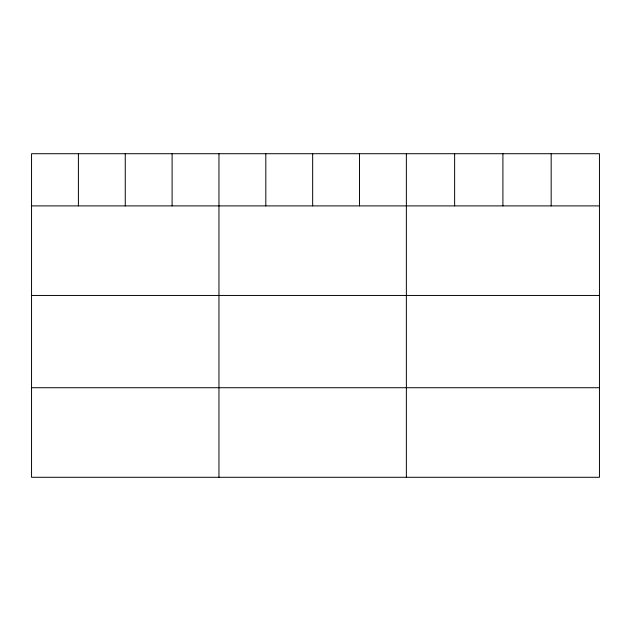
<?xml version="1.0" encoding="UTF-8"?>
<svg xmlns="http://www.w3.org/2000/svg" width="631" height="631" viewBox="0 0 631 631"><rect width="100%" height="100%" fill="white"/><g stroke="black" fill="none" stroke-linecap="round" stroke-linejoin="round"><path stroke-width="0.95" d="M599.45 205.895L599.45 477.288L31.55 477.288L31.55 153.712L599.45 153.712L599.45 205.895L31.55 205.895M31.55 295.45L599.45 295.45M31.55 387.726L599.45 387.726M551.178 153.712L551.178 205.895M502.907 153.712L502.907 205.895M454.635 153.712L454.635 205.895M406.364 153.712L406.364 477.288M359.512 153.712L359.512 205.895M312.66 153.712L312.66 205.895M265.809 153.712L265.809 205.895M218.957 153.712L218.957 477.288M172.105 153.712L172.105 205.895M125.254 153.712L125.254 205.895M78.402 153.712L78.402 205.895"/></g></svg>
